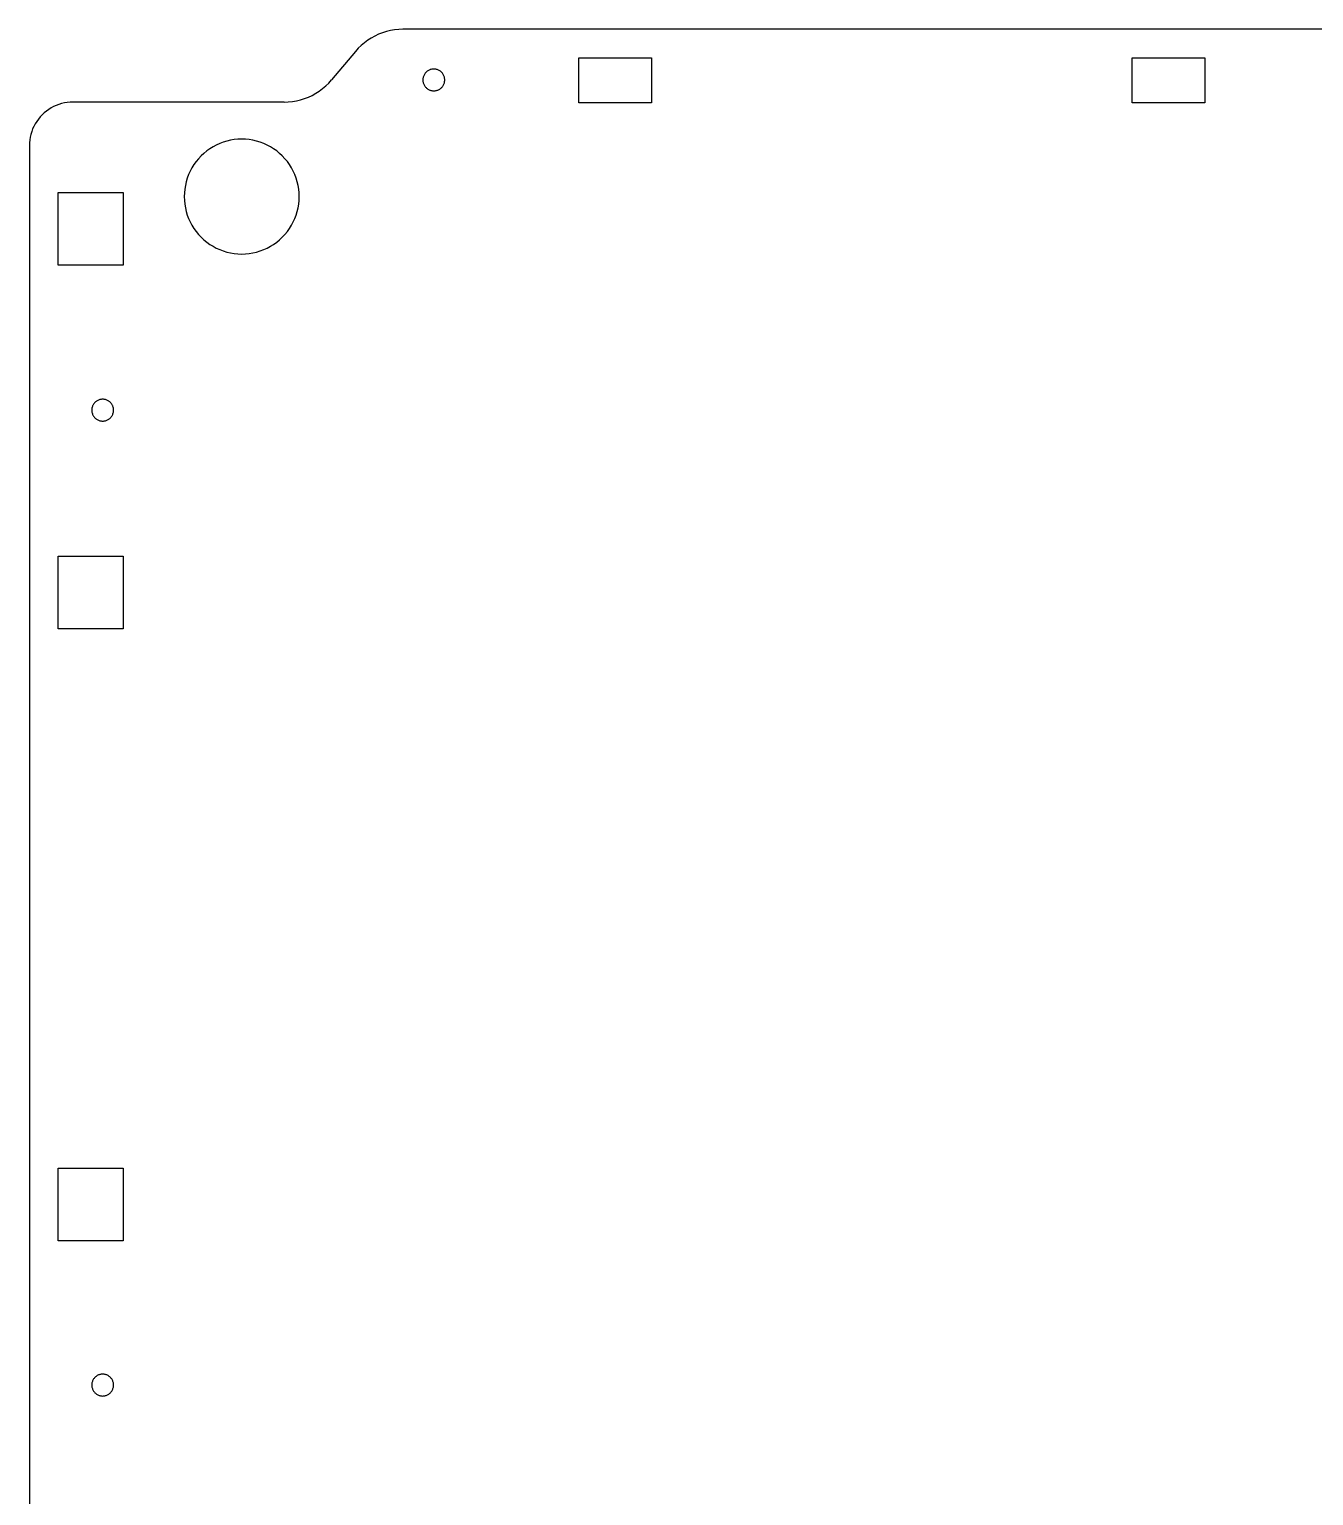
# Model space of a CAD drawing. Header units: metres. Extents: x 1293 to 1656, y -3 to 2553.
# Drawn here: x 1292.9 to 1469.5, y 606.9 to 808.5 of the extents above; entities that cross this region are included whole.
import ezdxf

# ---------------------------------------------------------------- set-up
doc = ezdxf.new("R2010")
doc.units = ezdxf.units.M

msp = doc.modelspace()

# ---------------------------------------------------------------- linework, layer by layer
at = {"layer": '6mm'}
for p, q in [((1338.98, 806.69), (1338.54, 806.32)), ((1339.43, 807.03), (1338.98, 806.69)), ((1339.91, 807.33), (1339.43, 807.03)), ((1340.41, 807.61), (1339.91, 807.33)), ((1340.93, 807.85), (1340.41, 807.61)), ((1341.46, 808.06), (1340.93, 807.85)), ((1342.01, 808.23), (1341.46, 808.06)), ((1342.56, 808.36), (1342.01, 808.23)), ((1343.12, 808.45), (1342.56, 808.36)), ((1343.69, 808.51), (1343.12, 808.45)), ((1344.26, 808.53), (1343.69, 808.51)), ((1604.55, 808.53), (1344.26, 808.53)), ((1337.75, 805.49), (1334.46, 801.57)), ((1338.13, 805.92), (1337.75, 805.49)), ((1338.54, 806.32), (1338.13, 805.92)), ((1368.46, 804.61), (1378.44, 804.61)), ((1368.46, 798.41), (1368.46, 804.61)), ((1378.44, 804.61), (1378.44, 798.41)), ((1444.54, 798.42), (1444.54, 804.62)), ((1444.54, 804.62), (1454.51, 804.62)), ((1454.51, 804.62), (1454.51, 798.42)), ((1347.46, 802.63), (1347.39, 802.56)), ((1347.53, 802.69), (1347.46, 802.63)), ((1347.61, 802.76), (1347.53, 802.69)), ((1347.69, 802.81), (1347.61, 802.76)), ((1347.77, 802.87), (1347.69, 802.81)), ((1347.86, 802.91), (1347.77, 802.87)), ((1347.95, 802.95), (1347.86, 802.91)), ((1348.04, 802.99), (1347.95, 802.95)), ((1348.13, 803.02), (1348.04, 802.99)), ((1348.23, 803.04), (1348.13, 803.02)), ((1348.32, 803.05), (1348.23, 803.04)), ((1348.42, 803.06), (1348.32, 803.05)), ((1348.52, 803.07), (1348.42, 803.06)), ((1348.62, 803.06), (1348.52, 803.07)), ((1348.72, 803.05), (1348.62, 803.06)), ((1348.81, 803.04), (1348.72, 803.05)), ((1348.91, 803.02), (1348.81, 803.04)), ((1349, 802.99), (1348.91, 803.02)), ((1349.09, 802.95), (1349, 802.99)), ((1349.18, 802.91), (1349.09, 802.95)), ((1349.27, 802.87), (1349.18, 802.91)), ((1349.35, 802.81), (1349.27, 802.87)), ((1349.43, 802.76), (1349.35, 802.81)), ((1349.51, 802.69), (1349.43, 802.76)), ((1349.58, 802.63), (1349.51, 802.69)), ((1349.65, 802.56), (1349.58, 802.63)), ((1333.23, 800.37), (1333.67, 800.74)), ((1333.67, 800.74), (1334.07, 801.14)), ((1334.07, 801.14), (1334.46, 801.57)), ((1347.03, 801.76), (1347.02, 801.67)), ((1347.02, 801.67), (1347.02, 801.57)), ((1347.02, 801.57), (1347.02, 801.47)), ((1347.02, 801.47), (1347.03, 801.37)), ((1347.05, 801.86), (1347.03, 801.76)), ((1347.03, 801.37), (1347.05, 801.27)), ((1347.07, 801.96), (1347.05, 801.86)), ((1347.05, 801.27), (1347.07, 801.18)), ((1347.1, 802.05), (1347.07, 801.96)), ((1347.07, 801.18), (1347.1, 801.08)), ((1347.13, 802.14), (1347.1, 802.05)), ((1347.1, 801.08), (1347.13, 800.99)), ((1347.17, 802.23), (1347.13, 802.14)), ((1347.13, 800.99), (1347.17, 800.9)), ((1347.22, 802.32), (1347.17, 802.23)), ((1347.17, 800.9), (1347.22, 800.82)), ((1347.27, 802.4), (1347.22, 802.32)), ((1347.22, 800.82), (1347.27, 800.73)), ((1347.33, 802.48), (1347.27, 802.4)), ((1347.27, 800.73), (1347.33, 800.65)), ((1347.39, 802.56), (1347.33, 802.48)), ((1347.33, 800.65), (1347.39, 800.58)), ((1347.39, 800.58), (1347.46, 800.51)), ((1349.58, 800.51), (1349.65, 800.58)), ((1349.71, 802.48), (1349.65, 802.56)), ((1349.65, 800.58), (1349.71, 800.65)), ((1349.77, 802.4), (1349.71, 802.48)), ((1349.71, 800.65), (1349.77, 800.73)), ((1349.82, 802.32), (1349.77, 802.4)), ((1349.77, 800.73), (1349.82, 800.82)), ((1349.87, 802.23), (1349.82, 802.32)), ((1349.82, 800.82), (1349.87, 800.9)), ((1349.91, 802.14), (1349.87, 802.23)), ((1349.87, 800.9), (1349.91, 800.99)), ((1349.94, 802.05), (1349.91, 802.14)), ((1349.91, 800.99), (1349.94, 801.08)), ((1349.97, 801.96), (1349.94, 802.05)), ((1349.94, 801.08), (1349.97, 801.18)), ((1349.99, 801.86), (1349.97, 801.96)), ((1349.97, 801.18), (1349.99, 801.27)), ((1350.01, 801.76), (1349.99, 801.86)), ((1349.99, 801.27), (1350.01, 801.37)), ((1350.02, 801.67), (1350.01, 801.76)), ((1350.01, 801.37), (1350.02, 801.47)), ((1350.02, 801.57), (1350.02, 801.67)), ((1350.02, 801.47), (1350.02, 801.57)), ((1328.51, 798.55), (1329.08, 798.61)), ((1329.08, 798.61), (1329.64, 798.7)), ((1329.64, 798.7), (1330.2, 798.83)), ((1330.2, 798.83), (1330.74, 799)), ((1330.74, 799), (1331.28, 799.21)), ((1331.28, 799.21), (1331.79, 799.45)), ((1331.79, 799.45), (1332.29, 799.73)), ((1332.29, 799.73), (1332.77, 800.03)), ((1332.77, 800.03), (1333.23, 800.37)), ((1347.46, 800.51), (1347.53, 800.44)), ((1347.53, 800.44), (1347.61, 800.38)), ((1347.61, 800.38), (1347.69, 800.32)), ((1347.69, 800.32), (1347.77, 800.27)), ((1347.77, 800.27), (1347.86, 800.22)), ((1347.86, 800.22), (1347.95, 800.18)), ((1347.95, 800.18), (1348.04, 800.15)), ((1348.04, 800.15), (1348.13, 800.12)), ((1348.13, 800.12), (1348.23, 800.1)), ((1348.23, 800.1), (1348.32, 800.08)), ((1348.32, 800.08), (1348.42, 800.07)), ((1348.42, 800.07), (1348.52, 800.07)), ((1348.52, 800.07), (1348.62, 800.07)), ((1348.62, 800.07), (1348.72, 800.08)), ((1348.72, 800.08), (1348.81, 800.1)), ((1348.81, 800.1), (1348.91, 800.12)), ((1348.91, 800.12), (1349, 800.15)), ((1349, 800.15), (1349.09, 800.18)), ((1349.09, 800.18), (1349.18, 800.22)), ((1349.18, 800.22), (1349.27, 800.27)), ((1349.27, 800.27), (1349.35, 800.32)), ((1349.35, 800.32), (1349.43, 800.38)), ((1349.43, 800.38), (1349.51, 800.44)), ((1349.51, 800.44), (1349.58, 800.51)), ((1294.66, 796.77), (1294.4, 796.49)), ((1294.95, 797.04), (1294.66, 796.77)), ((1295.26, 797.29), (1294.95, 797.04)), ((1295.57, 797.52), (1295.26, 797.29)), ((1295.91, 797.73), (1295.57, 797.52)), ((1296.25, 797.91), (1295.91, 797.73)), ((1296.61, 798.07), (1296.25, 797.91)), ((1296.98, 798.21), (1296.61, 798.07)), ((1297.35, 798.32), (1296.98, 798.21)), ((1297.74, 798.41), (1297.35, 798.32)), ((1298.12, 798.48), (1297.74, 798.41)), ((1298.52, 798.52), (1298.12, 798.48)), ((1298.91, 798.53), (1298.52, 798.52)), ((1327.94, 798.53), (1298.91, 798.53)), ((1327.94, 798.53), (1328.51, 798.55)), ((1378.44, 798.41), (1368.46, 798.41)), ((1454.51, 798.42), (1444.54, 798.42)), ((1293.36, 794.83), (1293.23, 794.46)), ((1293.53, 795.18), (1293.36, 794.83)), ((1293.71, 795.53), (1293.53, 795.18)), ((1293.92, 795.86), (1293.71, 795.53)), ((1294.15, 796.18), (1293.92, 795.86)), ((1294.4, 796.49), (1294.15, 796.18)), ((1292.92, 792.92), (1292.91, 792.53)), ((1292.91, 792.53), (1292.91, 411.22)), ((1292.96, 793.31), (1292.92, 792.92)), ((1293.02, 793.7), (1292.96, 793.31)), ((1293.11, 794.08), (1293.02, 793.7)), ((1293.23, 794.46), (1293.11, 794.08)), ((1318.61, 792.62), (1318.16, 792.37)), ((1319.08, 792.83), (1318.61, 792.62)), ((1319.57, 793.01), (1319.08, 792.83)), ((1320.06, 793.16), (1319.57, 793.01)), ((1320.57, 793.28), (1320.06, 793.16)), ((1321.08, 793.36), (1320.57, 793.28)), ((1321.59, 793.41), (1321.08, 793.36)), ((1322.11, 793.43), (1321.59, 793.41)), ((1322.62, 793.41), (1322.11, 793.43)), ((1323.14, 793.36), (1322.62, 793.41)), ((1323.65, 793.28), (1323.14, 793.36)), ((1324.15, 793.16), (1323.65, 793.28)), ((1324.65, 793.01), (1324.15, 793.16)), ((1325.13, 792.83), (1324.65, 793.01)), ((1325.6, 792.62), (1325.13, 792.83)), ((1326.06, 792.37), (1325.6, 792.62)), ((1316.17, 790.74), (1315.84, 790.34)), ((1316.52, 791.12), (1316.17, 790.74)), ((1316.9, 791.47), (1316.52, 791.12)), ((1317.3, 791.8), (1316.9, 791.47)), ((1317.72, 792.1), (1317.3, 791.8)), ((1318.16, 792.37), (1317.72, 792.1)), ((1326.5, 792.1), (1326.06, 792.37)), ((1326.92, 791.8), (1326.5, 792.1)), ((1327.32, 791.47), (1326.92, 791.8)), ((1327.69, 791.12), (1327.32, 791.47)), ((1328.05, 790.74), (1327.69, 791.12)), ((1328.38, 790.34), (1328.05, 790.74)), ((1314.81, 788.55), (1314.63, 788.07)), ((1315.02, 789.02), (1314.81, 788.55)), ((1315.27, 789.48), (1315.02, 789.02)), ((1315.54, 789.92), (1315.27, 789.48)), ((1315.84, 790.34), (1315.54, 789.92)), ((1328.68, 789.92), (1328.38, 790.34)), ((1328.95, 789.48), (1328.68, 789.92)), ((1329.19, 789.02), (1328.95, 789.48)), ((1329.41, 788.55), (1329.19, 789.02)), ((1329.59, 788.07), (1329.41, 788.55)), ((1314.28, 786.56), (1314.22, 786.05)), ((1314.36, 787.07), (1314.28, 786.56)), ((1314.48, 787.57), (1314.36, 787.07)), ((1314.63, 788.07), (1314.48, 787.57)), ((1329.74, 787.57), (1329.59, 788.07)), ((1329.86, 787.07), (1329.74, 787.57)), ((1329.94, 786.56), (1329.86, 787.07)), ((1329.99, 786.05), (1329.94, 786.56)), ((1296.89, 776.1), (1296.89, 786.1)), ((1296.89, 786.1), (1305.79, 786.1)), ((1305.79, 786.1), (1305.79, 776.1)), ((1314.22, 786.05), (1314.21, 785.53)), ((1314.21, 785.53), (1314.22, 785.01)), ((1314.22, 785.01), (1314.28, 784.5)), ((1314.28, 784.5), (1314.36, 783.99)), ((1329.86, 783.99), (1329.94, 784.5)), ((1329.94, 784.5), (1329.99, 785.01)), ((1330.01, 785.53), (1329.99, 786.05)), ((1329.99, 785.01), (1330.01, 785.53)), ((1314.36, 783.99), (1314.48, 783.49)), ((1314.48, 783.49), (1314.63, 782.99)), ((1314.63, 782.99), (1314.81, 782.51)), ((1314.81, 782.51), (1315.02, 782.04)), ((1329.19, 782.04), (1329.41, 782.51)), ((1329.41, 782.51), (1329.59, 782.99)), ((1329.59, 782.99), (1329.74, 783.49)), ((1329.74, 783.49), (1329.86, 783.99)), ((1315.02, 782.04), (1315.27, 781.58)), ((1315.27, 781.58), (1315.54, 781.14)), ((1315.54, 781.14), (1315.84, 780.72)), ((1315.84, 780.72), (1316.17, 780.32)), ((1328.05, 780.32), (1328.38, 780.72)), ((1328.38, 780.72), (1328.68, 781.14)), ((1328.68, 781.14), (1328.95, 781.58)), ((1328.95, 781.58), (1329.19, 782.04)), ((1316.17, 780.32), (1316.52, 779.94)), ((1316.52, 779.94), (1316.9, 779.59)), ((1316.9, 779.59), (1317.3, 779.26)), ((1317.3, 779.26), (1317.72, 778.96)), ((1317.72, 778.96), (1318.16, 778.69)), ((1318.16, 778.69), (1318.61, 778.44)), ((1318.61, 778.44), (1319.08, 778.23)), ((1325.13, 778.23), (1325.6, 778.44)), ((1325.6, 778.44), (1326.06, 778.69)), ((1326.06, 778.69), (1326.5, 778.96)), ((1326.5, 778.96), (1326.92, 779.26)), ((1326.92, 779.26), (1327.32, 779.59)), ((1327.32, 779.59), (1327.69, 779.94)), ((1327.69, 779.94), (1328.05, 780.32)), ((1319.08, 778.23), (1319.57, 778.05)), ((1319.57, 778.05), (1320.06, 777.9)), ((1320.06, 777.9), (1320.57, 777.78)), ((1320.57, 777.78), (1321.08, 777.7)), ((1321.08, 777.7), (1321.59, 777.65)), ((1321.59, 777.65), (1322.11, 777.63)), ((1322.11, 777.63), (1322.62, 777.65)), ((1322.62, 777.65), (1323.14, 777.7)), ((1323.14, 777.7), (1323.65, 777.78)), ((1323.65, 777.78), (1324.15, 777.9)), ((1324.15, 777.9), (1324.65, 778.05)), ((1324.65, 778.05), (1325.13, 778.23)), ((1305.79, 776.1), (1296.89, 776.1)), ((1301.5, 756.35), (1301.49, 756.26)), ((1301.49, 756.26), (1301.49, 756.16)), ((1301.52, 756.45), (1301.5, 756.35)), ((1301.54, 756.55), (1301.52, 756.45)), ((1301.57, 756.64), (1301.54, 756.55)), ((1301.6, 756.73), (1301.57, 756.64)), ((1301.64, 756.82), (1301.6, 756.73)), ((1301.69, 756.91), (1301.64, 756.82)), ((1301.74, 756.99), (1301.69, 756.91)), ((1301.8, 757.07), (1301.74, 756.99)), ((1301.86, 757.15), (1301.8, 757.07)), ((1301.93, 757.22), (1301.86, 757.15)), ((1302, 757.28), (1301.93, 757.22)), ((1302.08, 757.35), (1302, 757.28)), ((1302.16, 757.4), (1302.08, 757.35)), ((1302.24, 757.46), (1302.16, 757.4)), ((1302.33, 757.5), (1302.24, 757.46)), ((1302.42, 757.54), (1302.33, 757.5)), ((1302.51, 757.58), (1302.42, 757.54)), ((1302.6, 757.61), (1302.51, 757.58)), ((1302.7, 757.63), (1302.6, 757.61)), ((1302.79, 757.64), (1302.7, 757.63)), ((1302.89, 757.65), (1302.79, 757.64)), ((1302.99, 757.66), (1302.89, 757.65)), ((1303.09, 757.65), (1302.99, 757.66)), ((1303.18, 757.64), (1303.09, 757.65)), ((1303.28, 757.63), (1303.18, 757.64)), ((1303.38, 757.61), (1303.28, 757.63)), ((1303.47, 757.58), (1303.38, 757.61)), ((1303.56, 757.54), (1303.47, 757.58)), ((1303.65, 757.5), (1303.56, 757.54)), ((1303.74, 757.46), (1303.65, 757.5)), ((1303.82, 757.4), (1303.74, 757.46)), ((1303.9, 757.35), (1303.82, 757.4)), ((1303.98, 757.28), (1303.9, 757.35)), ((1304.05, 757.22), (1303.98, 757.28)), ((1304.12, 757.15), (1304.05, 757.22)), ((1304.18, 757.07), (1304.12, 757.15)), ((1304.24, 756.99), (1304.18, 757.07)), ((1304.29, 756.91), (1304.24, 756.99)), ((1304.33, 756.82), (1304.29, 756.91)), ((1304.37, 756.73), (1304.33, 756.82)), ((1304.41, 756.64), (1304.37, 756.73)), ((1304.44, 756.55), (1304.41, 756.64)), ((1304.46, 756.45), (1304.44, 756.55)), ((1304.48, 756.35), (1304.46, 756.45)), ((1304.49, 756.26), (1304.48, 756.35)), ((1304.49, 756.16), (1304.49, 756.26)), ((1301.49, 756.16), (1301.49, 756.06)), ((1301.49, 756.06), (1301.5, 755.96)), ((1301.5, 755.96), (1301.52, 755.86)), ((1301.52, 755.86), (1301.54, 755.77)), ((1301.54, 755.77), (1301.57, 755.67)), ((1301.57, 755.67), (1301.6, 755.58)), ((1301.6, 755.58), (1301.64, 755.49)), ((1301.64, 755.49), (1301.69, 755.41)), ((1301.69, 755.41), (1301.74, 755.32)), ((1301.74, 755.32), (1301.8, 755.24)), ((1301.8, 755.24), (1301.86, 755.17)), ((1301.86, 755.17), (1301.93, 755.1)), ((1301.93, 755.1), (1302, 755.03)), ((1302, 755.03), (1302.08, 754.97)), ((1302.08, 754.97), (1302.16, 754.91)), ((1302.16, 754.91), (1302.24, 754.86)), ((1302.24, 754.86), (1302.33, 754.81)), ((1302.33, 754.81), (1302.42, 754.77)), ((1302.42, 754.77), (1302.51, 754.74)), ((1302.51, 754.74), (1302.6, 754.71)), ((1302.6, 754.71), (1302.7, 754.69)), ((1302.7, 754.69), (1302.79, 754.67)), ((1302.79, 754.67), (1302.89, 754.66)), ((1302.89, 754.66), (1302.99, 754.66)), ((1302.99, 754.66), (1303.09, 754.66)), ((1303.09, 754.66), (1303.18, 754.67)), ((1303.18, 754.67), (1303.28, 754.69)), ((1303.28, 754.69), (1303.38, 754.71)), ((1303.38, 754.71), (1303.47, 754.74)), ((1303.47, 754.74), (1303.56, 754.77)), ((1303.56, 754.77), (1303.65, 754.81)), ((1303.65, 754.81), (1303.74, 754.86)), ((1303.74, 754.86), (1303.82, 754.91)), ((1303.82, 754.91), (1303.9, 754.97)), ((1303.9, 754.97), (1303.98, 755.03)), ((1303.98, 755.03), (1304.05, 755.1)), ((1304.05, 755.1), (1304.12, 755.17)), ((1304.12, 755.17), (1304.18, 755.24)), ((1304.18, 755.24), (1304.24, 755.32)), ((1304.24, 755.32), (1304.29, 755.41)), ((1304.29, 755.41), (1304.33, 755.49)), ((1304.33, 755.49), (1304.37, 755.58)), ((1304.37, 755.58), (1304.41, 755.67)), ((1304.41, 755.67), (1304.44, 755.77)), ((1304.44, 755.77), (1304.46, 755.86)), ((1304.46, 755.86), (1304.48, 755.96)), ((1304.48, 755.96), (1304.49, 756.06)), ((1304.49, 756.06), (1304.49, 756.16)), ((1296.89, 726.1), (1296.89, 736.1)), ((1296.89, 736.1), (1305.79, 736.1)), ((1305.79, 736.1), (1305.79, 726.1)), ((1305.79, 726.1), (1296.89, 726.1)), ((1296.89, 641.93), (1296.89, 651.93)), ((1296.89, 651.93), (1305.79, 651.93)), ((1305.79, 651.93), (1305.79, 641.93)), ((1305.79, 641.93), (1296.89, 641.93)), ((1301.93, 623.14), (1301.86, 623.07)), ((1302, 623.21), (1301.93, 623.14)), ((1302.08, 623.27), (1302, 623.21)), ((1302.16, 623.33), (1302.08, 623.27)), ((1302.24, 623.38), (1302.16, 623.33)), ((1302.33, 623.43), (1302.24, 623.38)), ((1302.42, 623.47), (1302.33, 623.43)), ((1302.51, 623.5), (1302.42, 623.47)), ((1302.6, 623.53), (1302.51, 623.5)), ((1302.7, 623.55), (1302.6, 623.53)), ((1302.79, 623.57), (1302.7, 623.55)), ((1302.89, 623.58), (1302.79, 623.57)), ((1302.99, 623.58), (1302.89, 623.58)), ((1303.09, 623.58), (1302.99, 623.58)), ((1303.18, 623.57), (1303.09, 623.58)), ((1303.28, 623.55), (1303.18, 623.57)), ((1303.38, 623.53), (1303.28, 623.55)), ((1303.47, 623.5), (1303.38, 623.53)), ((1303.56, 623.47), (1303.47, 623.5)), ((1303.65, 623.43), (1303.56, 623.47)), ((1303.74, 623.38), (1303.65, 623.43)), ((1303.82, 623.33), (1303.74, 623.38)), ((1303.9, 623.27), (1303.82, 623.33)), ((1303.98, 623.21), (1303.9, 623.27)), ((1304.05, 623.14), (1303.98, 623.21)), ((1304.12, 623.07), (1304.05, 623.14)), ((1301.5, 622.28), (1301.49, 622.18)), ((1301.49, 622.18), (1301.49, 622.08)), ((1301.49, 622.08), (1301.49, 621.99)), ((1301.49, 621.99), (1301.5, 621.89)), ((1301.52, 622.38), (1301.5, 622.28)), ((1301.5, 621.89), (1301.52, 621.79)), ((1301.54, 622.47), (1301.52, 622.38)), ((1301.52, 621.79), (1301.54, 621.7)), ((1301.57, 622.57), (1301.54, 622.47)), ((1301.54, 621.7), (1301.57, 621.6)), ((1301.6, 622.66), (1301.57, 622.57)), ((1301.57, 621.6), (1301.6, 621.51)), ((1301.64, 622.75), (1301.6, 622.66)), ((1301.6, 621.51), (1301.64, 621.42)), ((1301.69, 622.83), (1301.64, 622.75)), ((1301.64, 621.42), (1301.69, 621.33)), ((1301.74, 622.92), (1301.69, 622.83)), ((1301.69, 621.33), (1301.74, 621.25)), ((1301.8, 623), (1301.74, 622.92)), ((1301.74, 621.25), (1301.8, 621.17)), ((1301.86, 623.07), (1301.8, 623)), ((1301.8, 621.17), (1301.86, 621.09)), ((1304.18, 623), (1304.12, 623.07)), ((1304.12, 621.09), (1304.18, 621.17)), ((1304.24, 622.92), (1304.18, 623)), ((1304.18, 621.17), (1304.24, 621.25)), ((1304.29, 622.83), (1304.24, 622.92)), ((1304.24, 621.25), (1304.29, 621.33)), ((1304.33, 622.75), (1304.29, 622.83)), ((1304.29, 621.33), (1304.33, 621.42)), ((1304.37, 622.66), (1304.33, 622.75)), ((1304.33, 621.42), (1304.37, 621.51)), ((1304.41, 622.57), (1304.37, 622.66)), ((1304.37, 621.51), (1304.41, 621.6)), ((1304.44, 622.47), (1304.41, 622.57)), ((1304.41, 621.6), (1304.44, 621.7)), ((1304.46, 622.38), (1304.44, 622.47)), ((1304.44, 621.7), (1304.46, 621.79)), ((1304.48, 622.28), (1304.46, 622.38)), ((1304.46, 621.79), (1304.48, 621.89)), ((1304.49, 622.18), (1304.48, 622.28)), ((1304.48, 621.89), (1304.49, 621.99)), ((1304.49, 622.08), (1304.49, 622.18)), ((1304.49, 621.99), (1304.49, 622.08)), ((1301.86, 621.09), (1301.93, 621.02)), ((1301.93, 621.02), (1302, 620.96)), ((1302, 620.96), (1302.08, 620.89)), ((1302.08, 620.89), (1302.16, 620.84)), ((1302.16, 620.84), (1302.24, 620.78)), ((1302.24, 620.78), (1302.33, 620.74)), ((1302.33, 620.74), (1302.42, 620.7)), ((1302.42, 620.7), (1302.51, 620.66)), ((1302.51, 620.66), (1302.6, 620.63)), ((1302.6, 620.63), (1302.7, 620.61)), ((1302.7, 620.61), (1302.79, 620.6)), ((1302.79, 620.6), (1302.89, 620.59)), ((1302.89, 620.59), (1302.99, 620.58)), ((1302.99, 620.58), (1303.09, 620.59)), ((1303.09, 620.59), (1303.18, 620.6)), ((1303.18, 620.6), (1303.28, 620.61)), ((1303.28, 620.61), (1303.38, 620.63)), ((1303.38, 620.63), (1303.47, 620.66)), ((1303.47, 620.66), (1303.56, 620.7)), ((1303.56, 620.7), (1303.65, 620.74)), ((1303.65, 620.74), (1303.74, 620.78)), ((1303.74, 620.78), (1303.82, 620.84)), ((1303.82, 620.84), (1303.9, 620.89)), ((1303.9, 620.89), (1303.98, 620.96)), ((1303.98, 620.96), (1304.05, 621.02)), ((1304.05, 621.02), (1304.12, 621.09))]:
    msp.add_line(p, q, dxfattribs=at)

doc.saveas('drawing.dxf')
